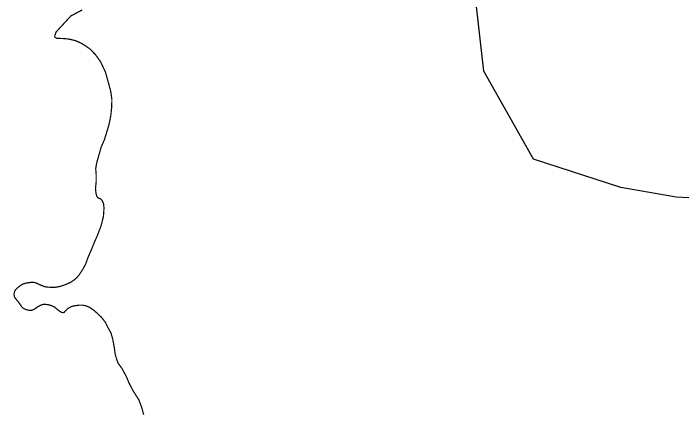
# Model space of a CAD drawing. Header units: metres. Extents: x 278530 to 282283, y 2035177 to 2040932.
# Drawn here: x 278790 to 280416, y 2036656 to 2037628 of the extents above; entities that cross this region are included whole.
import ezdxf

# ---------------------------------------------------------------- set-up
doc = ezdxf.new("R2010")
doc.units = ezdxf.units.M
doc.layers.add('NATURALLY PROTECTED', color=3, linetype='Continuous')

msp = doc.modelspace()

# ---------------------------------------------------------------- linework, layer by layer
at = {"color": 6, "flags": 128}
msp.add_lwpolyline([(280646.4, 2037168.5), (280400.5, 2037181.7), (280266.4, 2037205.1), (280054.4, 2037273.9), (279933.1, 2037487.4), (279901.8, 2037767.3), (279777, 2037988.1), (279692.2, 2038138.1), (279524.8, 2038195.3), (279312, 2038152.3), (279083.1, 2038114.1), (279085.3, 2038234.3), (279053.2, 2038264.2), (279051.2, 2038338.3), (278962.2, 2038336.4), (278921.5, 2038367.9), (278872.1, 2038367), (278853, 2038429.4), (278852.7, 2038528.6), (278829, 2038554.1), (278821.9, 2038677.1)], dxfattribs=at)
at = {"layer": 'NATURALLY PROTECTED', "const_width": 3, "flags": 128}
msp.add_lwpolyline([(278957.6, 2037636.3), (278939.3, 2037626.6), (278930.4, 2037622), (278900.4, 2037589.4), (278894.1, 2037582.4), (278890.9, 2037573.5), (278891.3, 2037570), (278897, 2037567.2), (278909.7, 2037567), (278924.4, 2037565.8), (278941.1, 2037561.8), (278954.3, 2037556.1), (278967.8, 2037547.8), (278976.6, 2037541.3), (278989.6, 2037528.1), (279002.1, 2037510.8), (279014.1, 2037485.5), (279021.9, 2037457.5), (279026.9, 2037438.9), (279029.7, 2037419.8), (279029.4, 2037400.9), (279027, 2037378.2), (279022.2, 2037355.6), (279011.3, 2037320.2), (279003.9, 2037303.5), (278995.8, 2037275.3), (278992.2, 2037261.6), (278990.5, 2037250.1), (278991.7, 2037236), (278991.7, 2037219.4), (278990, 2037202.4), (278991.2, 2037190.8), (278993.3, 2037183.1), (278995.8, 2037180), (278998.4, 2037178.9), (279002.1, 2037177.5), (279006, 2037173.4), (279009.5, 2037165.8), (279010.6, 2037154.9), (279009.4, 2037135.7), (279003.8, 2037112.8), (278995.2, 2037089.9), (278988.1, 2037073.8), (278980.8, 2037055.8), (278972.5, 2037036.8), (278965.9, 2037018.7), (278958.7, 2037005.4), (278950.8, 2036993.6), (278944.9, 2036986.2), (278938.1, 2036980.3), (278928.5, 2036974), (278919, 2036969.8), (278911.7, 2036967.1), (278902.6, 2036964.3), (278894.5, 2036962.8), (278887.1, 2036962.4), (278879.1, 2036962.7), (278873.1, 2036963), (278866.6, 2036964.1), (278858.1, 2036967.3), (278850.1, 2036971), (278843.6, 2036973.9), (278835.8, 2036974.8), (278820.9, 2036972.7), (278812.7, 2036970.1), (278806, 2036965.8), (278800.6, 2036961.4), (278795.8, 2036956.5), (278793.4, 2036952.4), (278792, 2036944.8), (278793.4, 2036938.1), (278797.9, 2036932.6), (278803, 2036926.4), (278807.3, 2036920.4), (278809.8, 2036916.6), (278813.3, 2036912.4), (278818, 2036909.6), (278823.7, 2036907.6), (278829.6, 2036906.6), (278834.7, 2036906.5), (278840.8, 2036909), (278847, 2036913.3), (278854.7, 2036918.1), (278861.6, 2036920.8), (278866.9, 2036921.1), (278874.7, 2036920.4), (278884.6, 2036917.4), (278890.4, 2036914.6), (278896.9, 2036909.1), (278903.8, 2036903.6), (278907.6, 2036901.6), (278911.5, 2036901), (278913.7, 2036901.6), (278918, 2036906), (278922.5, 2036910.8), (278928.3, 2036914.1), (278933.5, 2036916.3), (278941.5, 2036918), (278950.1, 2036919), (278959.6, 2036919), (278967.1, 2036917.3), (278975.3, 2036914), (278985, 2036907.3), (278994.5, 2036899.2), (279004.7, 2036889.4), (279013.6, 2036877.9), (279021.2, 2036863), (279027.7, 2036851.2), (279031.9, 2036836.3), (279035.6, 2036816.4), (279037.9, 2036799.2), (279044.2, 2036779.3), (279055, 2036764.1), (279066.2, 2036743.1), (279070.8, 2036731.4), (279081.9, 2036710.1), (279095.4, 2036689), (279102.4, 2036670), (279107.1, 2036652.9)], dxfattribs=at)

doc.saveas('drawing.dxf')
